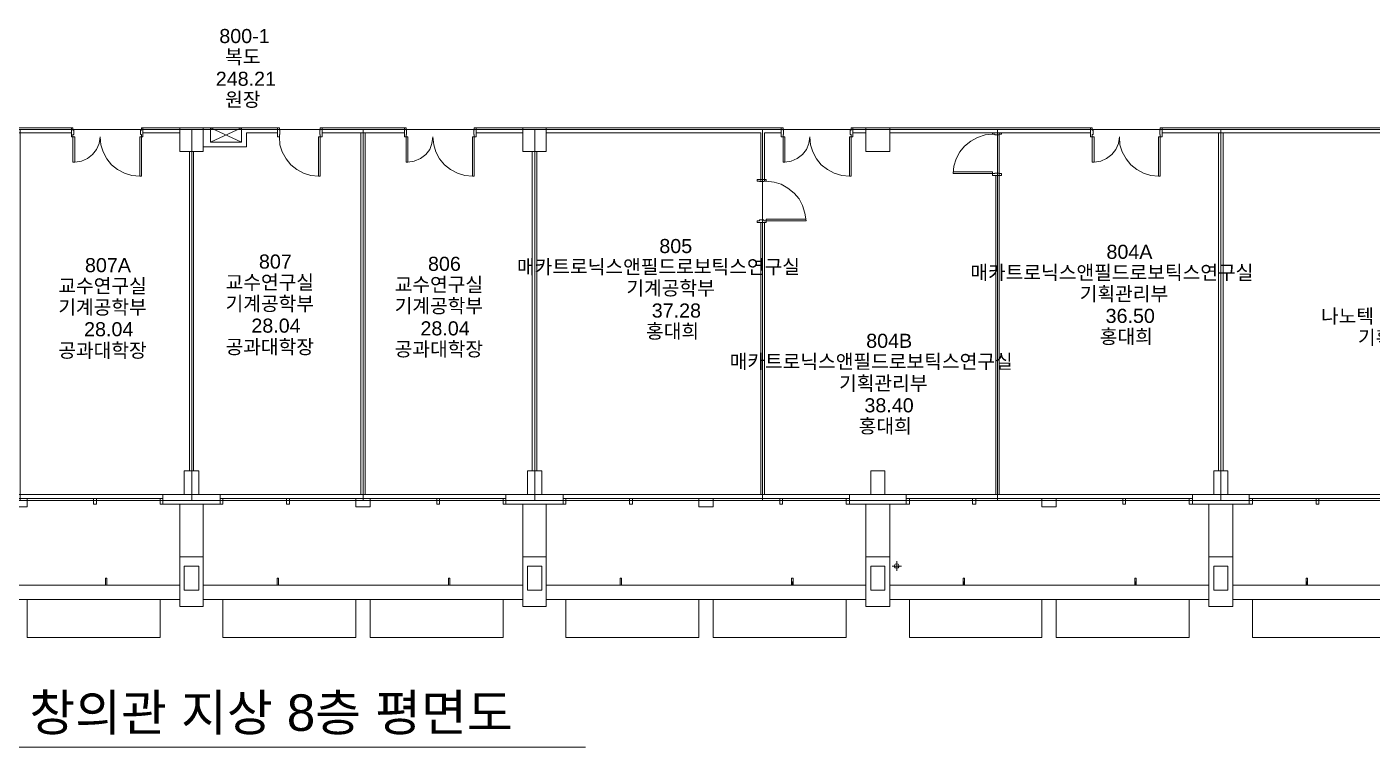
# Model space of a CAD drawing. Header units: millimetres. Extents: x -750 to 90969, y 12223 to 66109.
# Drawn here: x 43804 to 72040, y 13204 to 28321 of the extents above; entities that cross this region are included whole.
import ezdxf

# ---------------------------------------------------------------- set-up
doc = ezdxf.new("R2010")
doc.units = ezdxf.units.MM
doc.layers.add('PDF_문자', color=7, linetype='Continuous')
doc.layers.add('PDF_형상', color=7, linetype='Continuous')
doc.styles.add('PDF 맑은고딕', font='Arial.ttf')

msp = doc.modelspace()

# ---------------------------------------------------------------- linework, layer by layer
at = {"layer": 'PDF_형상', "lineweight": 5}
for points in [[(40055, 37456), (50860, 37456), (56911, 37456), (61412, 37456), (62468, 37456), (66464, 37456), (71862, 37456), (78866, 37456), (82863, 37456), (84917, 37456), (84917, 34010), (84917, 28556), (90773, 28556), (90773, 26165), (90773, 18377), (86869, 18377), (83264, 18377), (76064, 18377), (47264, 18377), (40055, 18377)], [(40055, 26165), (44556, 26165), (47264, 26165), (76064, 26165)], [(42278, 26100), (44743, 26100), (44743, 26203), (44743, 26016), (44771, 26016), (44771, 26063), (44790, 26063), (44790, 26156), (44771, 26156), (44771, 26203), (44743, 26203), (42278, 26203), (42278, 26100), (42175, 26100)], [(44808, 25484), (44808, 26016), (44771, 26016), (44771, 25484), (44808, 25484), (44948, 25502), (45079, 25558), (45182, 25642), (45266, 25745), (45322, 25876), (45341, 26016), (45359, 25848), (45406, 25699), (45481, 25549), (45583, 25428), (45705, 25325), (45854, 25250), (46004, 25204), (46172, 25185), (46172, 26016), (46209, 26016), (46209, 25185), (46172, 25185)], [(47012, 26100), (46237, 26100), (46237, 26203), (47012, 26203)], [(47507, 26203), (47657, 26203)], [(47507, 25801), (48413, 25801), (48413, 26100), (49067, 26100)], [(47657, 25904), (48310, 25904), (48310, 26203), (47657, 26203), (47657, 25904), (48310, 25904), (48310, 26203), (47657, 25904), (47657, 26203), (48310, 25904)], [(48310, 26203), (49067, 26203)], [(49926, 25185), (49926, 26016), (49963, 26016), (49963, 25185), (49926, 25185), (49767, 25204), (49608, 25250), (49468, 25325), (49347, 25428), (49244, 25549), (49160, 25699), (49113, 25848), (49104, 26016)], [(51728, 26203), (50001, 26203), (50001, 26100), (50001, 26203), (50001, 26100), (50001, 26203)], [(50001, 26100), (51728, 26100)], [(50813, 26100), (50813, 18508)], [(50906, 26100), (50906, 18508)], [(51803, 25484), (51803, 26016), (51766, 26016), (51766, 25484), (51803, 25484), (51934, 25502), (52064, 25558), (52176, 25642), (52261, 25745), (52307, 25876), (52326, 26016), (52345, 25848), (52391, 25699), (52466, 25549), (52569, 25428), (52699, 25325), (52840, 25250), (52998, 25204), (53157, 25185), (53157, 26016), (53194, 26016), (53194, 25185), (53157, 25185)], [(53437, 26203), (54212, 26203), (53194, 26203)], [(53437, 26100), (54212, 26100), (53232, 26100), (53232, 26203), (53232, 26100), (53232, 26203), (53232, 26100)], [(54707, 26203), (59675, 26203)], [(54707, 26100), (59208, 26100), (59208, 25082)], [(59638, 26100), (59283, 26100), (59283, 25082)], [(59713, 25484), (59713, 26016), (59675, 26016), (59675, 25484), (59713, 25484), (59843, 25502), (59974, 25558), (60086, 25642), (60170, 25745), (60217, 25876), (60236, 26016), (60254, 25848), (60301, 25699), (60376, 25549), (60478, 25428), (60609, 25325), (60749, 25250), (60908, 25204), (61067, 25185), (61067, 26016), (61104, 26016), (61104, 25185), (61067, 25185)], [(61104, 26203), (61412, 26203)], [(61141, 26100), (61141, 26203), (61141, 26100), (61141, 26203), (61141, 26100), (61412, 26100)], [(61917, 26100), (66128, 26100), (66128, 26203), (66128, 26100), (66128, 26203), (66166, 26203), (66166, 26156), (66184, 26156), (66184, 26063), (66166, 26063), (66166, 26016), (66128, 26016), (66128, 26203), (66128, 26100)], [(61917, 26203), (66166, 26203)], [(63243, 25278), (64074, 25278), (64074, 25241), (63243, 25241), (63261, 25400), (63308, 25549), (63383, 25699), (63485, 25820), (63616, 25923), (63756, 25997), (63915, 26053), (64074, 26072)], [(64167, 26100), (64261, 26100)], [(64214, 26100), (64214, 18508)], [(66203, 25484), (66203, 26016), (66166, 26016), (66166, 25484), (66203, 25484), (66343, 25502), (66464, 25558), (66576, 25642), (66661, 25745), (66717, 25876), (66735, 26016), (66745, 25848), (66791, 25699), (66875, 25549), (66978, 25428), (67099, 25325), (67240, 25250), (67398, 25204), (67557, 25185), (67557, 26016), (67594, 26016), (67594, 25185), (67557, 25185)], [(68612, 26203), (67632, 26203), (67632, 26100), (68612, 26100)], [(67632, 26100), (67632, 26203)], [(68089, 26203), (73338, 26203), (73338, 26100), (68089, 26100)], [(68818, 26100), (68818, 19003)], [(68864, 26165), (68864, 18377)], [(68911, 26100), (68911, 19003)], [(47218, 25708), (47218, 19003)], [(47302, 25708), (47302, 19003)], [(54408, 25708), (54408, 19003)], [(54511, 25708), (54511, 19003)], [(64139, 25204), (64139, 18508)], [(59236, 25120), (59134, 25120)], [(60161, 24288), (59320, 24288), (59320, 24251), (60161, 24251), (60133, 24410), (60086, 24569), (60011, 24709), (59909, 24830), (59778, 24933), (59638, 25017), (59489, 25064), (59320, 25082)], [(59208, 24214), (59208, 18508)], [(59283, 24214), (59283, 18508)], [(11003, 16304), (10751, 16304), (10751, 18302), (11853, 18302), (11853, 18508), (47162, 18508)], [(43809, 18424), (46657, 18424)], [(90315, 18508), (89867, 18508), (47358, 18508)], [(47862, 18424), (50710, 18424)], [(51009, 18424), (53857, 18424)], [(55062, 18424), (57910, 18424)], [(58209, 18424), (61067, 18424)], [(62262, 18424), (65110, 18424)], [(65409, 18424), (68267, 18424)], [(69462, 18424), (72310, 18424)], [(47012, 17200), (47012, 18302)], [(47180, 18302), (47339, 18302)], [(47507, 17200), (47507, 18302)], [(54212, 17200), (54212, 18302)], [(54707, 17200), (54707, 18302)], [(61412, 17200), (61412, 18302)], [(61917, 17200), (61917, 18302)], [(68612, 17200), (68612, 18302)], [(69117, 17200), (69117, 18302)], [(61963, 17004), (62159, 17004)], [(62066, 17107), (62066, 16902)], [(45481, 16603), (45481, 16752), (45453, 16752), (45453, 16603)], [(49085, 16603), (49085, 16752), (49057, 16752), (49057, 16603)], [(52681, 16603), (52681, 16752), (52653, 16752), (52653, 16603)], [(56285, 16603), (56285, 16752), (56257, 16752), (56257, 16603)], [(59890, 16603), (59890, 16752), (59853, 16752), (59853, 16603)], [(59871, 16678), (59871, 16603), (59853, 16603), (59853, 16678)], [(63485, 16603), (63485, 16752), (63457, 16752), (63457, 16603)], [(63457, 16678), (63457, 16603), (63467, 16603), (63467, 16678)], [(67090, 16603), (67090, 16752), (67062, 16752), (67062, 16603)], [(67071, 16678), (67071, 16603), (67062, 16603), (67062, 16678)], [(70685, 16603), (70685, 16752), (70657, 16752), (70657, 16603)], [(70657, 16678), (70657, 16603), (70667, 16603), (70667, 16678)], [(40307, 16603), (47012, 16603)], [(47507, 16603), (54212, 16603)], [(54707, 16603), (61412, 16603)], [(61917, 16603), (68612, 16603)], [(69117, 16603), (75812, 16603)], [(40307, 16304), (47012, 16304)], [(43809, 16304), (43809, 15501), (46601, 15501), (46601, 16304)], [(47507, 16304), (54212, 16304)], [(47918, 16304), (47918, 15501), (50710, 15501), (50710, 16304)], [(51009, 16304), (51009, 15501), (53801, 15501), (53801, 16304)], [(54707, 16304), (61412, 16304)], [(55118, 16304), (55118, 15501), (57910, 15501), (57910, 16304)], [(58209, 16304), (58209, 15501), (61001, 15501), (61001, 16304)], [(61917, 16304), (68612, 16304)], [(62327, 16304), (62327, 15501), (65110, 15501), (65110, 16304)], [(65409, 16304), (65409, 15501), (68201, 15501), (68201, 16304)], [(69117, 16304), (75812, 16304)], [(69527, 16304), (69527, 15501), (72310, 15501), (72310, 16304)], [(41829, 13204), (55529, 13204)]]:
    msp.add_lwpolyline(points, dxfattribs=at)
for points in [[(44556, 26165), (43660, 26165), (43660, 18377), (47264, 18377), (47264, 26165)], [(46237, 26016), (46237, 26203), (46209, 26203), (46209, 26156), (46190, 26156), (46190, 26063), (46209, 26063), (46209, 26016)], [(47012, 26203), (47507, 26203), (47507, 25708), (47012, 25708)], [(50860, 26165), (50860, 18377), (47264, 18377), (47264, 26165)], [(47657, 26203), (47507, 26203)], [(49067, 26016), (49067, 26203), (49104, 26203), (49104, 26156), (49113, 26156), (49113, 26063), (49104, 26063), (49104, 26016)], [(50001, 26016), (50001, 26203), (49963, 26203), (49963, 26156), (49954, 26156), (49954, 26063), (49963, 26063), (49963, 26016)], [(50860, 26165), (50860, 18377), (54464, 18377), (54464, 26165)], [(51728, 26203), (51728, 26100)], [(51728, 26016), (51728, 26203), (51728, 26100), (51728, 26203), (51766, 26203), (51766, 26156), (51775, 26156), (51775, 26063), (51766, 26063), (51766, 26016)], [(53232, 26016), (53232, 26203), (53194, 26203), (53194, 26156), (53185, 26156), (53185, 26063), (53194, 26063), (53194, 26016)], [(54212, 26203), (54707, 26203), (54707, 25708), (54212, 25708)], [(59246, 26165), (54464, 26165), (54464, 18377), (59246, 18377)], [(59246, 26165), (64176, 26165), (64176, 18377), (59246, 18377)], [(59638, 26203), (59638, 26100)], [(59638, 26016), (59638, 26203), (59638, 26100), (59638, 26203), (59675, 26203), (59675, 26156), (59685, 26156), (59685, 26063), (59675, 26063), (59675, 26016)], [(61141, 26016), (61141, 26203), (61104, 26203), (61104, 26156), (61085, 26156), (61085, 26063), (61104, 26063), (61104, 26016)], [(61412, 26203), (61917, 26203), (61917, 25708), (61412, 25708)], [(64074, 26100), (64261, 26100), (64261, 26072), (64214, 26072), (64214, 26053), (64120, 26053), (64120, 26072), (64074, 26072)], [(68864, 26165), (64176, 26165), (64176, 18377), (68864, 18377)], [(67632, 26016), (67632, 26203), (67594, 26203), (67594, 26156), (67585, 26156), (67585, 26063), (67594, 26063), (67594, 26016)], [(67632, 26203), (67632, 26100)], [(68864, 26165), (68864, 18377), (76064, 18377), (76064, 26165)], [(64074, 25204), (64261, 25204), (64261, 25241), (64214, 25241), (64214, 25250), (64120, 25250), (64120, 25241), (64074, 25241)], [(64167, 25204), (64074, 25204), (64167, 25204), (64261, 25204)], [(59320, 25120), (59134, 25120), (59134, 25082), (59180, 25082), (59180, 25073), (59274, 25073), (59274, 25082), (59320, 25082)], [(59320, 24214), (59134, 24214), (59134, 24251), (59180, 24251), (59180, 24270), (59274, 24270), (59274, 24251), (59320, 24251)], [(59134, 24214), (59227, 24214), (59320, 24214), (59227, 24214), (59320, 24214), (59227, 24214), (59134, 24214), (59236, 24214)], [(47106, 18508), (47414, 18508), (47414, 19003), (47106, 19003)], [(54315, 18508), (54614, 18508), (54614, 19003), (54315, 19003)], [(61515, 18508), (61814, 18508), (61814, 19003), (61515, 19003)], [(68715, 18508), (69014, 18508), (69014, 19003), (68715, 19003)], [(43809, 18424), (43510, 18424), (43510, 18246), (43809, 18246)], [(45201, 18302), (45266, 18302), (45266, 18424), (45201, 18424)], [(46601, 18302), (46657, 18302), (46657, 18424), (46601, 18424)], [(47862, 18508), (47862, 18302), (46657, 18302), (46657, 18508)], [(47862, 18302), (47918, 18302), (47918, 18424), (47862, 18424)], [(49254, 18302), (49319, 18302), (49319, 18424), (49254, 18424)], [(51009, 18424), (50710, 18424), (50710, 18246), (51009, 18246)], [(52410, 18302), (52466, 18302), (52466, 18424), (52410, 18424)], [(53801, 18302), (53857, 18302), (53857, 18424), (53801, 18424)], [(55062, 18508), (55062, 18302), (53857, 18302), (53857, 18508)], [(55062, 18302), (55118, 18302), (55118, 18424), (55062, 18424)], [(56454, 18302), (56519, 18302), (56519, 18424), (56454, 18424)], [(58209, 18424), (57910, 18424), (57910, 18246), (58209, 18246)], [(59610, 18302), (59666, 18302), (59666, 18424), (59610, 18424)], [(61001, 18302), (61067, 18302), (61067, 18424), (61001, 18424)], [(62262, 18508), (62262, 18302), (61067, 18302), (61067, 18508)], [(62262, 18302), (62327, 18302), (62327, 18424), (62262, 18424)], [(63654, 18302), (63719, 18302), (63719, 18424), (63654, 18424)], [(65409, 18424), (65110, 18424), (65110, 18246), (65409, 18246)], [(66810, 18302), (66866, 18302), (66866, 18424), (66810, 18424)], [(68201, 18302), (68267, 18302), (68267, 18424), (68201, 18424)], [(69462, 18508), (69462, 18302), (68267, 18302), (68267, 18508)], [(69462, 18302), (69527, 18302), (69527, 18424), (69462, 18424)], [(70863, 18302), (70919, 18302), (70919, 18424), (70863, 18424)], [(47012, 16155), (47507, 16155), (47507, 17200), (47012, 17200)], [(47106, 16500), (47414, 16500), (47414, 17004), (47106, 17004)], [(54212, 16155), (54707, 16155), (54707, 17200), (54212, 17200)], [(54315, 16500), (54614, 16500), (54614, 17004), (54315, 17004)], [(61412, 16155), (61917, 16155), (61917, 17200), (61412, 17200)], [(61515, 16500), (61814, 16500), (61814, 17004), (61515, 17004)], [(62113, 17004), (62094, 17042), (62066, 17051), (62029, 17042), (62010, 17004), (62029, 16967), (62066, 16958), (62094, 16967)], [(68612, 16155), (69117, 16155), (69117, 17200), (68612, 17200)], [(68715, 16500), (69014, 16500), (69014, 17004), (68715, 17004)]]:
    msp.add_lwpolyline(points, close=True, dxfattribs=at)

# ---------------------------------------------------------------- texts
at = {"layer": 'PDF_문자', "attachment_point": 4, "style": 'PDF 맑은고딕'}
for s, insert, char_height in [('800-1', (47843, 28127), 295.8), ('복도', (47965, 27679), 295.8), ('248.21', (47769, 27230), 295.8), ('원장', (47965, 26782), 295.8), ('805', (57079, 23719), 295.8), ('804A', (66464, 23598), 295.8), ('807A', (45023, 23318), 295.8), ('807', (48675, 23393), 295.8), ('806', (52223, 23346), 295.8), ('매카트로닉스앤필드로보틱스연구실', (54091, 23271), 295.84), ('매카트로닉스앤필드로보틱스연구실', (63607, 23150), 295.84), ('교수연구실', (44463, 22869), 295.8), ('교수연구실', (47974, 22944), 295.8), ('교수연구실', (51523, 22897), 295.8), ('기계공학부', (56388, 22823), 295.8), ('기획관리부', (65904, 22701), 295.8), ('기계공학부', (44463, 22421), 295.8), ('기계공학부', (47974, 22496), 295.8), ('기계공학부', (51523, 22449), 295.8), ('37.28', (56920, 22365), 295.8), ('36.50', (66446, 22253), 295.8), ('나노텍 응용 연구실', (70966, 22234), 295.8), ('28.04', (45005, 21973), 295.8), ('28.04', (48516, 22048), 295.8), ('28.04', (52065, 21991), 295.8), ('홍대희', (56799, 21917), 295.8), ('공과대학장', (47974, 21590), 295.8), ('공과대학장', (51523, 21543), 295.8), ('804B', (61421, 21730), 295.8), ('홍대희', (66324, 21805), 295.8), ('기획관리부', (71741, 21786), 295.8), ('공과대학장', (44463, 21515), 295.8), ('매카트로닉스앤필드로보틱스연구실', (58555, 21282), 295.84), ('기획관리부', (60852, 20824), 295.8), ('38.40', (61384, 20376), 295.8), ('홍대희', (61263, 19928), 295.8), ('창의관 지상 8층 평면도', (43856, 13886), 766.51)]:
    msp.add_mtext(s, dxfattribs=dict(at, insert=insert, char_height=char_height))

doc.saveas('drawing.dxf')
